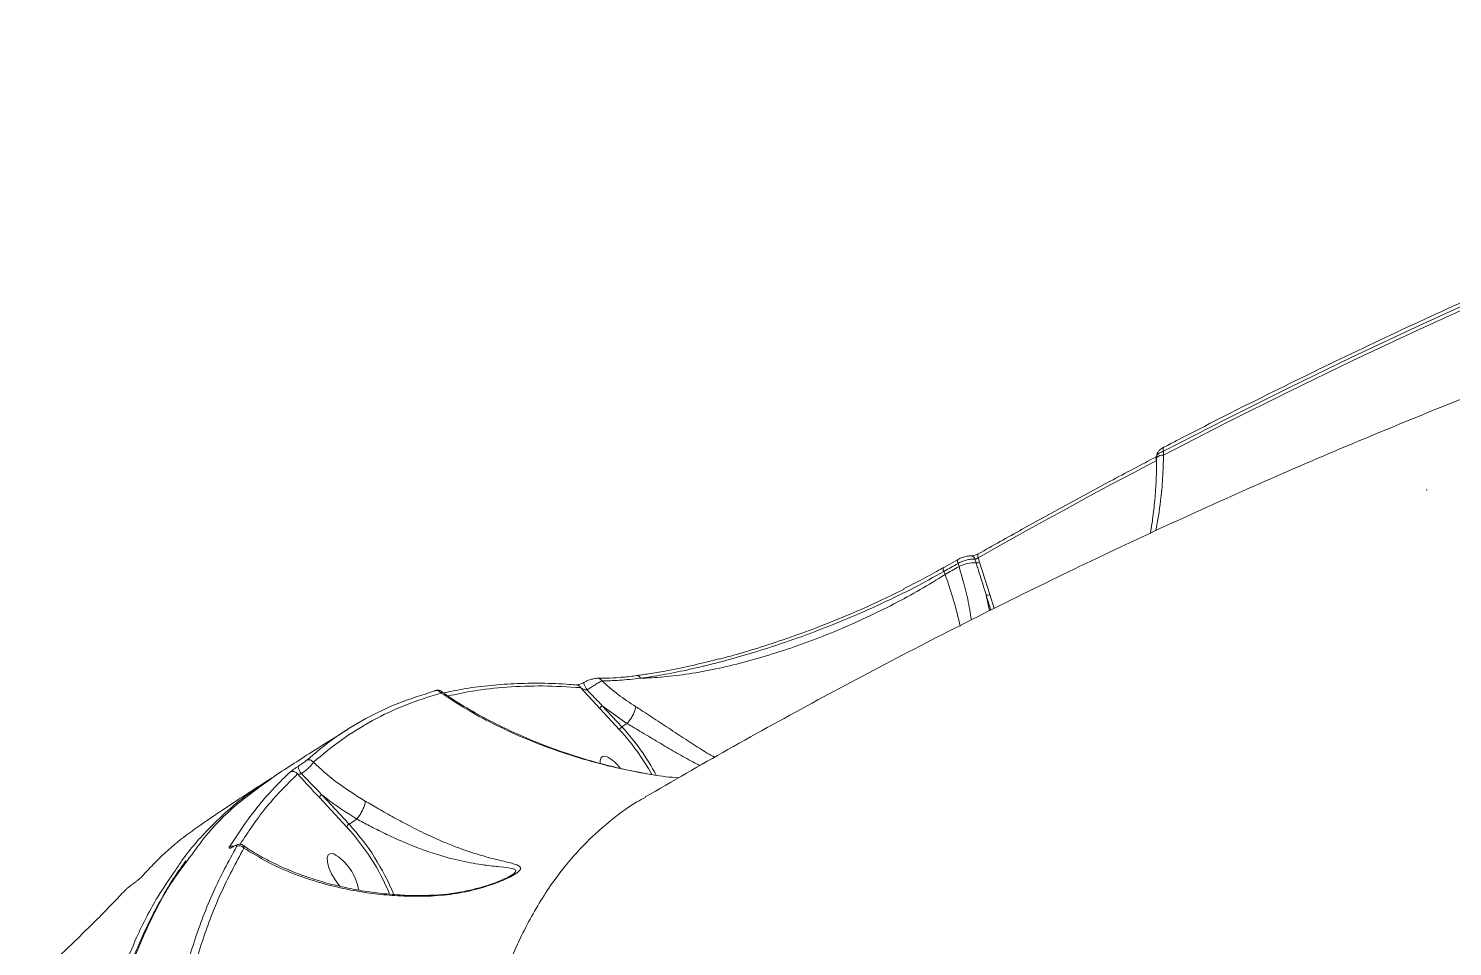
# Model space of a CAD drawing. Header units: millimetres. Extents: x -5550 to 7488, y -4093 to 4627.
# Drawn here: x -2675.4 to -2420.2, y 2203.9 to 2368.4 of the extents above; entities that cross this region are included whole.
import ezdxf

# ---------------------------------------------------------------- set-up
doc = ezdxf.new("R2010")
doc.units = ezdxf.units.MM
doc.layers.add('DIKOM_ОБЪЕКТ', color=7, linetype='Continuous')

msp = doc.modelspace()

# ---------------------------------------------------------------- linework, layer by layer
at = {"layer": 'DIKOM_ОБЪЕКТ', "color": 7, "linetype": 'Continuous', "lineweight": 15}
for p, q in [((-2473.237, 2291.825), (-2473.236, 2291.554)), ((-2473.236, 2291.554), (-2473.236, 2291.565)), ((-2472.004, 2291.993), (-2472.006, 2292.678)), ((-2508.823, 2273.286), (-2511.386, 2271.82)), ((-2505.802, 2273.357), (-2505.584, 2272.662)), ((-2504.971, 2272.794), (-2505.22, 2273.589)), ((-2511.154, 2270.568), (-2511.395, 2271.126)), ((-2508.835, 2272.591), (-2508.65, 2272.001)), ((-2503.114, 2267), (-2504.971, 2272.794)), ((-2503.198, 2264.091), (-2503.775, 2266.879)), ((-2503.775, 2266.879), (-2502.942, 2264.221)), ((-2502.339, 2264.528), (-2503.114, 2267)), ((-2576.458, 2250.32), (-2572.977, 2246.558)), ((-2572.977, 2246.558), (-2569.458, 2242.775)), ((-2572.567, 2247.082), (-2568.136, 2243.892)), ((-2569.048, 2243.3), (-2572.567, 2247.082)), ((-2568.136, 2243.892), (-2569.048, 2243.3)), ((-2568.136, 2243.892), (-2568.134, 2243.894)), ((-2623.239, 2230.605), (-2618.337, 2225.336)), ((-2617.927, 2225.86), (-2622.829, 2231.13)), ((-2616.535, 2226.764), (-2617.927, 2225.86)), ((-2616.535, 2226.764), (-2616.532, 2226.767)), ((-2588.757, 2216.766), (-2588.878, 2216.688))]:
    msp.add_line(p, q, dxfattribs=at)
at = {"layer": 'DIKOM_ОБЪЕКТ', "color": 7, "linetype": 'Continuous', "lineweight": 15, "flags": 128}
for points in [[(-2472.006, 2292.678), (-2460.808, 2298.432), (-2449.567, 2304.046), (-2438.283, 2309.519), (-2426.959, 2314.851), (-2415.596, 2320.041), (-2404.195, 2325.088), (-2392.757, 2329.991), (-2381.285, 2334.751)], [(-2381.1, 2334.159), (-2392.596, 2329.391), (-2404.057, 2324.477), (-2415.481, 2319.419), (-2426.867, 2314.218), (-2438.214, 2308.874), (-2449.521, 2303.388), (-2460.784, 2297.761), (-2472.004, 2291.993)], [(-2505.22, 2273.589), (-2501.25, 2275.829), (-2497.274, 2278.052), (-2493.291, 2280.256), (-2489.302, 2282.443), (-2485.307, 2284.611), (-2481.306, 2286.762), (-2477.298, 2288.895), (-2473.285, 2291.01)], [(-2473.285, 2291.01), (-2473.331, 2291.176), (-2473.357, 2291.33), (-2473.361, 2291.466), (-2473.344, 2291.578), (-2473.306, 2291.664), (-2473.249, 2291.718), (-2473.242, 2291.722)], [(-2472.006, 2292.678), (-2472.051, 2292.844), (-2472.076, 2292.998), (-2472.081, 2293.133), (-2472.064, 2293.246), (-2472.026, 2293.331), (-2471.969, 2293.387), (-2471.96, 2293.391)], [(-2508.835, 2272.591), (-2508.886, 2272.753), (-2508.917, 2272.904), (-2508.926, 2273.036), (-2508.914, 2273.147), (-2508.88, 2273.23), (-2508.826, 2273.284), (-2508.822, 2273.286)], [(-2505.22, 2273.589), (-2505.271, 2273.753), (-2505.302, 2273.904), (-2505.311, 2274.037), (-2505.297, 2274.148), (-2505.263, 2274.231), (-2505.208, 2274.285), (-2505.206, 2274.286)], [(-2511.408, 2271.804), (-2511.388, 2271.818), (-2511.386, 2271.82)], [(-2511.395, 2271.126), (-2511.075, 2271.31), (-2510.755, 2271.493), (-2510.436, 2271.676), (-2510.115, 2271.859), (-2509.795, 2272.042), (-2509.475, 2272.225), (-2509.155, 2272.408), (-2508.835, 2272.591)], [(-2508.65, 2272.001), (-2508.963, 2271.822), (-2509.276, 2271.643), (-2509.589, 2271.464), (-2509.902, 2271.285), (-2510.215, 2271.106), (-2510.528, 2270.927), (-2510.841, 2270.748), (-2511.154, 2270.568)], [(-2575.28, 2249.92), (-2575.426, 2250.148), (-2575.566, 2250.395), (-2575.687, 2250.641), (-2575.781, 2250.867), (-2575.84, 2251.053), (-2575.858, 2251.185), (-2575.835, 2251.253), (-2575.772, 2251.25)], [(-2573.314, 2251.986), (-2573.343, 2251.988), (-2573.375, 2251.989)], [(-2602.482, 2249.773), (-2602.55, 2249.75), (-2602.707, 2249.673)], [(-2571.806, 2237.971), (-2572.382, 2238.037), (-2572.779, 2237.79), (-2572.964, 2237.25), (-2572.966, 2236.795)], [(-2638.636, 2221.859), (-2638.667, 2221.838), (-2638.711, 2221.794)], [(-2620.684, 2220.531), (-2621.261, 2220.597), (-2621.658, 2220.351), (-2621.843, 2219.811), (-2621.801, 2219.021), (-2621.536, 2218.047), (-2621.068, 2216.965), (-2620.437, 2215.865), (-2619.693, 2214.835), (-2619.568, 2214.685)]]:
    msp.add_lwpolyline(points, dxfattribs=at)
at = {"layer": 'DIKOM_ОБЪЕКТ', "color": 7, "linetype": 'Continuous', "lineweight": 15}
for centre, radius, start, end in [((-2472.137, 2290.388), 1.611, 85.29094, 133.03696), ((-2506.537, 2273.162), 0.761, 14.8463, 81.32541), ((-2510.818, 2271.476), 0.675, 150.91504, 211.21983), ((-2575.614, 2246.542), 68.792, 12.39515, 20.44258), ((-2505.959, 2266.961), 5.713, 86.2387, 118.10094), ((-2505.509, 2273.802), 1.143, 266.23934, 298.09846), ((-2503.619, 2267.897), 1.03, 261.30332, 299.38775), ((-2577.246, 2249.94), 0.874, 25.76952, 83.30892), ((-2573.413, 2251.144), 0.847, 27.37951, 83.25249), ((-2566.42, 2251.708), 0.761, 23.17415, 86.34436), ((-2602.248, 2248.875), 0.928, 31.07381, 104.6304), ((-2572.127, 2246.315), 0.885, 119.84754, 164.0661), ((-2568.607, 2242.531), 0.886, 119.87145, 164.02603), ((-2600.509, 2214.441), 42.035, 28.86021, 42.38126), ((-2600.934, 2214.169), 43.19, 28.26897, 42.41435), ((-2625.114, 2236.384), 0.988, 34.92981, 120.1145), ((-2574.773, 2232.037), 6.634, 35.49464, 63.43196), ((-2627.998, 2234.308), 0.994, 32.72312, 120.12326), ((-2624.734, 2236.556), 2.362, 188.74947, 223.9995), ((-2622.388, 2230.361), 0.886, 119.86621, 164.03128), ((-2617.485, 2225.092), 0.886, 119.86768, 164.02981), ((-2648.722, 2197.465), 41.231, 22.5811, 42.52836), ((-2649.258, 2197.125), 42.513, 22.25249, 42.52543), ((-2638.848, 2220.94), 0.969, 77.47386, 121.64196), ((-2637.561, 2220.92), 1.036, 38.36873, 120.1966), ((-2625.138, 2212.715), 8.996, 8.16287, 60.32354)]:
    msp.add_arc(centre, radius, start, end, dxfattribs=at)
for points, knots in [([(-2155.926, 2368.448), (-2157.069, 2368.325), (-2164.053, 2367.574), (-2176.86, 2365.89), (-2194.344, 2363.38), (-2211.809, 2360.529), (-2229.251, 2357.373), (-2246.666, 2353.903), (-2264.049, 2350.122), (-2281.395, 2346.031), (-2298.699, 2341.629), (-2315.957, 2336.919), (-2333.165, 2331.901), (-2350.316, 2326.576), (-2367.407, 2320.945), (-2384.433, 2315.01), (-2401.39, 2308.772), (-2418.271, 2302.232), (-2435.073, 2295.392), (-2451.791, 2288.254), (-2468.42, 2280.819), (-2484.956, 2273.089), (-2501.394, 2265.066), (-2517.729, 2256.754), (-2533.954, 2248.148), (-2549.686, 2239.49), (-2559.944, 2233.57), (-2564.882, 2230.719)], [0, 0, 0, 0, 0.008022, 0.0490036, 0.0900236, 0.131083, 0.1721823, 0.2133228, 0.2545046, 0.2957283, 0.3369944, 0.3783032, 0.4196553, 0.4610503, 0.5024886, 0.5439704, 0.5854952, 0.6270632, 0.6686738, 0.7103268, 0.7520221, 0.7937587, 0.8355366, 0.8773547, 0.9192127, 0.9611097, 1, 1, 1, 1]), ([(-2381.156, 2335.503), (-2384.02, 2334.326), (-2392.322, 2330.913), (-2406.011, 2325.041), (-2422.195, 2317.795), (-2438.301, 2310.257), (-2454.043, 2302.572), (-2465.243, 2296.885), (-2471.11, 2293.834), (-2471.961, 2293.391)], [0, 0, 0, 0, 0.093443, 0.2709212, 0.4484005, 0.6258812, 0.8033615, 0.9715034, 1, 1, 1, 1]), ([(-2473.242, 2291.722), (-2476.025, 2290.254), (-2484.091, 2285.996), (-2494.746, 2280.181), (-2502.591, 2275.76), (-2505.206, 2274.286)], [0, 0, 0, 0, 0.2597938, 0.7532377, 1, 1, 1, 1]), ([(-2473.264, 2291.564), (-2473.264, 2290.693), (-2473.265, 2288.583), (-2473.442, 2285.311), (-2473.786, 2281.793), (-2474.105, 2279.343), (-2474.347, 2278.122), (-2474.376, 2277.978)], [0, 0, 0, 0, 0.1835756, 0.4444989, 0.7053921, 0.9653671, 1, 1, 1, 1]), ([(-2473.399, 2278.435), (-2473.081, 2280.21), (-2472.538, 2283.245), (-2472.13, 2287.836), (-2472.046, 2290.604), (-2472.004, 2291.993)], [0, 0, 0, 0, 0.4124774, 0.7049559, 1, 1, 1, 1]), ([(-2473.285, 2291.01), (-2473.285, 2290.799), (-2473.285, 2290.063), (-2473.289, 2289.326), (-2473.292, 2288.801)], [0, 0, 0, 0, 0.2872699, 1, 1, 1, 1]), ([(-2473.229, 2291.825), (-2473.205, 2291.909), (-2473.155, 2292.083), (-2472.714, 2292.392), (-2472.241, 2292.583), (-2472.006, 2292.678)], [0, 0, 0, 0, 0.3158663, 0.6598292, 1, 1, 1, 1]), ([(-2471.956, 2293.389), (-2471.995, 2293.37), (-2472.302, 2293.219), (-2472.692, 2292.94), (-2473.056, 2292.508), (-2473.235, 2292.132), (-2473.22, 2291.896), (-2473.215, 2291.829)], [0, 0, 0, 0, 0.0558737, 0.4419061, 0.688357, 0.9112621, 1, 1, 1, 1]), ([(-2508.835, 2272.591), (-2508.799, 2272.61), (-2508.535, 2272.751), (-2507.979, 2272.996), (-2507.17, 2273.244), (-2506.392, 2273.385), (-2505.998, 2273.366), (-2505.802, 2273.357)], [0, 0, 0, 0, 0.0372253, 0.2781058, 0.5188504, 0.7593842, 1, 1, 1, 1]), ([(-2506.423, 2273.905), (-2506.459, 2273.911), (-2506.71, 2273.955), (-2507.239, 2273.884), (-2508.028, 2273.669), (-2508.595, 2273.437), (-2508.814, 2273.289), (-2508.821, 2273.284)], [0, 0, 0, 0, 0.0492503, 0.3433501, 0.6728144, 0.9893638, 1, 1, 1, 1]), ([(-2505.211, 2274.286), (-2505.244, 2274.267), (-2505.353, 2274.203), (-2505.6, 2274.095), (-2505.902, 2273.992), (-2506.167, 2273.933), (-2506.332, 2273.912), (-2506.415, 2273.913), (-2506.415, 2273.913), (-2506.414, 2273.913)], [0, 0, 0, 0, 0.0843715, 0.2776941, 0.4896688, 0.6758683, 0.829769, 0.9481562, 1, 1, 1, 1]), ([(-2505.802, 2273.357), (-2505.764, 2273.361), (-2505.689, 2273.369), (-2505.54, 2273.418), (-2505.385, 2273.488), (-2505.278, 2273.55), (-2505.227, 2273.585), (-2505.22, 2273.589)], [0, 0, 0, 0, 0.2401756, 0.4811721, 0.7223097, 0.9629141, 1, 1, 1, 1]), ([(-2565.72, 2252.008), (-2564.426, 2252.196), (-2561.835, 2252.572), (-2557.485, 2253.439), (-2552.865, 2254.521), (-2547.988, 2255.842), (-2542.94, 2257.379), (-2537.786, 2259.121), (-2532.596, 2261.06), (-2527.436, 2263.167), (-2522.105, 2265.548), (-2516.674, 2268.198), (-2513.155, 2270.15), (-2511.395, 2271.126)], [0, 0, 0, 0, 0.0883712, 0.1770239, 0.2653925, 0.3537672, 0.4424253, 0.5307997, 0.6189463, 0.7073705, 0.795518, 0.8977588, 1, 1, 1, 1]), ([(-2511.154, 2270.568), (-2512.624, 2269.664), (-2515.564, 2267.854), (-2520.318, 2265.276), (-2525.269, 2262.838), (-2530.375, 2260.579), (-2535.566, 2258.527), (-2540.78, 2256.717), (-2545.949, 2255.167), (-2551.004, 2253.899), (-2555.875, 2252.94), (-2560.499, 2252.299), (-2563.725, 2252.055), (-2565.399, 2252.015), (-2565.72, 2252.008)], [0, 0, 0, 0, 0.0874429, 0.1748859, 0.2633135, 0.3520179, 0.4404463, 0.5297499, 0.6193394, 0.7086425, 0.7985519, 0.888751, 0.9786598, 1, 1, 1, 1]), ([(-2511.437, 2271.847), (-2511.595, 2271.755), (-2512.803, 2271.049), (-2515.178, 2269.764), (-2517.455, 2268.6), (-2518.582, 2268.024)], [0, 0, 0, 0, 0.0702987, 0.539709, 1, 1, 1, 1]), ([(-2508.65, 2272.001), (-2508.068, 2270.019), (-2507.092, 2266.691), (-2506.63, 2263.664), (-2506.443, 2262.439)], [0, 0, 0, 0, 0.5953238, 1, 1, 1, 1]), ([(-2505.584, 2272.662), (-2505.491, 2272.364), (-2505.024, 2270.877), (-2504.408, 2268.955), (-2503.911, 2267.325), (-2503.775, 2266.879)], [0, 0, 0, 0, 0.1536563, 0.7683025, 1, 1, 1, 1]), ([(-2518.48, 2267.979), (-2519.796, 2267.32), (-2522.758, 2265.838), (-2527.608, 2263.696), (-2532.868, 2261.54), (-2538.173, 2259.561), (-2543.43, 2257.792), (-2547.993, 2256.389), (-2550.694, 2255.677), (-2551.746, 2255.4)], [0, 0, 0, 0, 0.1238056, 0.2787642, 0.4342135, 0.5891727, 0.7446038, 0.9005315, 1, 1, 1, 1]), ([(-2551.616, 2255.488), (-2552.575, 2255.239), (-2554.676, 2254.692), (-2557.778, 2253.984), (-2560.923, 2253.345), (-2563.815, 2252.835), (-2565.553, 2252.598), (-2566.373, 2252.487)], [0, 0, 0, 0, 0.1764536, 0.3866836, 0.5982349, 0.8105911, 1, 1, 1, 1]), ([(-2577.145, 2250.779), (-2577.57, 2250.82), (-2579.724, 2251.027), (-2583.467, 2251.127), (-2588.36, 2251.07), (-2593.074, 2250.706), (-2597.287, 2250.155), (-2599.857, 2249.598), (-2600.969, 2249.358)], [0, 0, 0, 0, 0.049275, 0.2501143, 0.4503799, 0.6498088, 0.8485468, 1, 1, 1, 1]), ([(-2600.198, 2248.818), (-2598.755, 2249.135), (-2595.366, 2249.879), (-2589.689, 2250.469), (-2583.25, 2250.717), (-2578.722, 2250.452), (-2576.458, 2250.32)], [0, 0, 0, 0, 0.1978217, 0.4642371, 0.7321194, 1, 1, 1, 1]), ([(-2575.869, 2251.237), (-2575.903, 2251.218), (-2576.015, 2251.156), (-2576.243, 2251.053), (-2576.546, 2250.937), (-2576.872, 2250.845), (-2577.084, 2250.806), (-2577.181, 2250.813), (-2577.16, 2250.81), (-2577.159, 2250.81)], [0, 0, 0, 0, 0.0559446, 0.1887897, 0.354238, 0.5657725, 0.8219875, 0.9938512, 1, 1, 1, 1]), ([(-2576.458, 2250.32), (-2576.348, 2250.247), (-2576.141, 2250.109), (-2575.817, 2249.972), (-2575.562, 2249.908), (-2575.405, 2249.901), (-2575.327, 2249.909), (-2575.295, 2249.917), (-2575.28, 2249.92)], [0, 0, 0, 0, 0.3482447, 0.6492008, 0.8445308, 0.9342133, 0.9696079, 1, 1, 1, 1]), ([(-2573.375, 2251.98), (-2573.428, 2251.983), (-2573.726, 2251.999), (-2574.244, 2251.893), (-2574.973, 2251.663), (-2575.524, 2251.433), (-2575.78, 2251.276), (-2575.845, 2251.236)], [0, 0, 0, 0, 0.0739239, 0.4200097, 0.6906994, 0.9216983, 1, 1, 1, 1]), ([(-2575.28, 2249.92), (-2575.052, 2250.068), (-2574.591, 2250.366), (-2573.844, 2250.835), (-2573.136, 2251.268), (-2572.819, 2251.446), (-2572.661, 2251.534)], [0, 0, 0, 0, 0.2146996, 0.4347967, 0.7188361, 1, 1, 1, 1]), ([(-2566.385, 2252.476), (-2566.575, 2252.449), (-2567.676, 2252.293), (-2569.479, 2252.131), (-2571.626, 2251.991), (-2572.8, 2251.998), (-2573.314, 2252.001)], [0, 0, 0, 0, 0.0698957, 0.4045944, 0.7393944, 1, 1, 1, 1]), ([(-2572.661, 2251.534), (-2571.638, 2251.545), (-2569.579, 2251.567), (-2567.012, 2251.86), (-2565.72, 2252.008)], [0, 0, 0, 0, 0.4964805, 1, 1, 1, 1]), ([(-2566.556, 2246.896), (-2567.632, 2247.608), (-2569.791, 2249.038), (-2571.702, 2250.7), (-2572.661, 2251.534)], [0, 0, 0, 0, 0.4978729, 1, 1, 1, 1]), ([(-2602.707, 2249.673), (-2604.837, 2249.005), (-2609.097, 2247.671), (-2615, 2244.84), (-2620.568, 2241.452), (-2623.929, 2238.643), (-2625.61, 2237.239)], [0, 0, 0, 0, 0.2490971, 0.4981928, 0.7490961, 1, 1, 1, 1]), ([(-2624.304, 2236.95), (-2622.64, 2238.341), (-2619.311, 2241.124), (-2613.773, 2244.503), (-2607.874, 2247.341), (-2603.593, 2248.683), (-2601.453, 2249.354)], [0, 0, 0, 0, 0.2490973, 0.498195, 0.7490982, 1, 1, 1, 1]), ([(-2601.381, 2249.657), (-2601.453, 2249.702), (-2601.604, 2249.796), (-2601.853, 2249.847), (-2602.087, 2249.852), (-2602.287, 2249.825), (-2602.414, 2249.787), (-2602.48, 2249.767)], [0, 0, 0, 0, 0.1651915, 0.3471925, 0.5290308, 0.7570605, 1, 1, 1, 1]), ([(-2601.453, 2249.354), (-2601.431, 2249.387), (-2601.329, 2249.538), (-2601.367, 2249.592), (-2601.396, 2249.634)], [0, 0, 0, 0, 0.2166133, 1, 1, 1, 1]), ([(-2601.453, 2249.354), (-2600.003, 2248.403), (-2597.031, 2246.454), (-2592.127, 2243.809), (-2586.831, 2241.349), (-2581.205, 2239.15), (-2575.394, 2237.292), (-2569.818, 2235.827), (-2566.118, 2235.167), (-2564.44, 2234.868)], [0, 0, 0, 0, 0.1418628, 0.290758, 0.4396513, 0.5910499, 0.7424359, 0.883151, 1, 1, 1, 1]), ([(-2564.592, 2234.898), (-2564.762, 2234.925), (-2566.457, 2235.189), (-2569.607, 2235.877), (-2574.066, 2236.997), (-2578.511, 2238.362), (-2582.948, 2239.951), (-2587.361, 2241.779), (-2591.696, 2243.817), (-2595.835, 2246.055), (-2599.075, 2248), (-2600.828, 2249.252), (-2601.383, 2249.649)], [0, 0, 0, 0, 0.0117697, 0.1168497, 0.2248283, 0.336888, 0.4528104, 0.5723314, 0.6964601, 0.8209457, 0.9432108, 1, 1, 1, 1]), ([(-2572.567, 2247.082), (-2572.781, 2247.302), (-2573.692, 2248.241), (-2574.591, 2249.192), (-2575.28, 2249.92)], [0, 0, 0, 0, 0.2343048, 1, 1, 1, 1]), ([(-2566.556, 2246.896), (-2566.559, 2246.872), (-2566.569, 2246.773), (-2566.627, 2246.484), (-2566.812, 2245.953), (-2567.174, 2245.232), (-2567.633, 2244.501), (-2567.967, 2244.096), (-2568.134, 2243.894)], [0, 0, 0, 0, 0.0343219, 0.1365036, 0.3523913, 0.5682475, 0.784118, 1, 1, 1, 1]), ([(-2552.462, 2237.834), (-2552.892, 2238.082), (-2554.179, 2238.823), (-2556.568, 2240.359), (-2559.517, 2242.284), (-2562.562, 2244.304), (-2564.928, 2245.856), (-2566.235, 2246.691), (-2566.556, 2246.896)], [0, 0, 0, 0, 0.1037501, 0.3100977, 0.5163129, 0.7243247, 0.9321847, 1, 1, 1, 1]), ([(-2618.074, 2242.874), (-2620.115, 2241.603), (-2624.549, 2238.842), (-2628.933, 2235.99), (-2631.299, 2234.451)], [0, 0, 0, 0, 0.4604123, 1, 1, 1, 1]), ([(-2568.134, 2243.894), (-2568.133, 2243.894), (-2567.822, 2243.719), (-2566.584, 2242.959), (-2564.292, 2241.6), (-2561.339, 2239.828), (-2558.456, 2238.18), (-2556.32, 2236.983), (-2555.244, 2236.471), (-2555.024, 2236.366)], [0, 0, 0, 0, 0.0000355, 0.0697301, 0.2870013, 0.5044862, 0.7238636, 0.9434139, 1, 1, 1, 1]), ([(-2628.497, 2235.168), (-2628.677, 2234.999), (-2629.576, 2234.155), (-2631.989, 2231.72), (-2635.551, 2227.585), (-2638.087, 2223.706), (-2639.356, 2221.764)], [0, 0, 0, 0, 0.0441434, 0.2207206, 0.6100157, 1, 1, 1, 1]), ([(-2637.453, 2222.241), (-2635.997, 2224.444), (-2632.906, 2229.122), (-2629.149, 2232.865), (-2627.162, 2234.845)], [0, 0, 0, 0, 0.4710089, 1, 1, 1, 1]), ([(-2627.069, 2236.197), (-2627.205, 2236.107), (-2627.498, 2235.915), (-2627.927, 2235.615), (-2628.295, 2235.342), (-2628.43, 2235.226), (-2628.497, 2235.168)], [0, 0, 0, 0, 0.2213916, 0.4744073, 0.7373138, 1, 1, 1, 1]), ([(-2627.162, 2234.845), (-2627.11, 2234.832), (-2627.009, 2234.807), (-2626.813, 2234.81), (-2626.626, 2234.843), (-2626.498, 2234.886), (-2626.445, 2234.91), (-2626.433, 2234.915)], [0, 0, 0, 0, 0.2945642, 0.5738452, 0.8143917, 0.9603236, 1, 1, 1, 1]), ([(-2627.162, 2234.845), (-2626.084, 2233.678), (-2624.777, 2232.262), (-2623.469, 2230.853), (-2623.239, 2230.605)], [0, 0, 0, 0, 0.8242755, 1, 1, 1, 1]), ([(-2625.61, 2237.239), (-2625.679, 2237.181), (-2625.818, 2237.064), (-2626.197, 2236.787), (-2626.633, 2236.483), (-2626.931, 2236.287), (-2627.069, 2236.197)], [0, 0, 0, 0, 0.2632649, 0.5266685, 0.7813518, 1, 1, 1, 1]), ([(-2626.433, 2234.915), (-2626.215, 2235.075), (-2625.747, 2235.419), (-2625.09, 2235.997), (-2624.55, 2236.556), (-2624.386, 2236.819), (-2624.304, 2236.95)], [0, 0, 0, 0, 0.2241086, 0.4807291, 0.7415039, 1, 1, 1, 1]), ([(-2622.829, 2231.13), (-2623.064, 2231.372), (-2624.279, 2232.622), (-2625.472, 2233.892), (-2626.433, 2234.915)], [0, 0, 0, 0, 0.19413, 1, 1, 1, 1]), ([(-2615.032, 2229.986), (-2616.851, 2231.115), (-2620.203, 2233.197), (-2623.017, 2235.772), (-2624.304, 2236.95)], [0, 0, 0, 0, 0.5425501, 1, 1, 1, 1]), ([(-2564.44, 2234.868), (-2564.102, 2234.801), (-2562.327, 2234.45), (-2560.446, 2234.275), (-2558.923, 2234.133)], [0, 0, 0, 0, 0.1906659, 1, 1, 1, 1]), ([(-2631.224, 2234.467), (-2633.272, 2233.137), (-2637.408, 2230.45), (-2642.9, 2225.309), (-2646.834, 2220.958), (-2648.718, 2218.057), (-2649.138, 2217.411)], [0, 0, 0, 0, 0.3002559, 0.6063175, 0.912378, 1, 1, 1, 1]), ([(-2646.852, 2219.341), (-2645.875, 2220.718), (-2643.104, 2224.625), (-2637.952, 2229.737), (-2633.418, 2232.907), (-2631.271, 2234.408)], [0, 0, 0, 0, 0.2228942, 0.6320884, 1, 1, 1, 1]), ([(-2632.939, 2233.384), (-2635.325, 2231.839), (-2639.028, 2229.441), (-2642.678, 2226.969), (-2643.977, 2226.09)], [0, 0, 0, 0, 0.6441996, 1, 1, 1, 1]), ([(-2622.829, 2231.13), (-2622.59, 2230.937), (-2620.625, 2229.354), (-2618.447, 2227.976), (-2616.535, 2226.764)], [0, 0, 0, 0, 0.1214229, 1, 1, 1, 1]), ([(-2615.032, 2229.986), (-2615.031, 2229.965), (-2615.025, 2229.832), (-2615.075, 2229.49), (-2615.279, 2228.869), (-2615.623, 2228.136), (-2616.058, 2227.39), (-2616.374, 2226.975), (-2616.532, 2226.767)], [0, 0, 0, 0, 0.0319378, 0.2048574, 0.4036421, 0.602422, 0.8012076, 1, 1, 1, 1]), ([(-2603.816, 2212.935), (-2602.28, 2213.036), (-2599.178, 2213.239), (-2595.047, 2214.148), (-2592.001, 2215.117), (-2590.002, 2215.93), (-2588.59, 2216.616), (-2587.483, 2217.334), (-2587.033, 2218.01), (-2587.523, 2218.437), (-2588.476, 2218.768), (-2589.955, 2219.142), (-2592.409, 2219.715), (-2596.085, 2220.761), (-2599.984, 2222.191), (-2603.706, 2223.831), (-2606.836, 2225.383), (-2609.859, 2227.013), (-2612.553, 2228.546), (-2614.249, 2229.532), (-2615.032, 2229.986)], [0, 0, 0, 0, 0.0753133, 0.1521179, 0.2131837, 0.2441307, 0.2756842, 0.3129809, 0.3505995, 0.4012224, 0.4378747, 0.4745858, 0.5507899, 0.6403378, 0.7326447, 0.7930004, 0.8549402, 0.904775, 0.9561049, 1, 1, 1, 1]), ([(-2487.538, 1856.77), (-2490.83, 1862.091), (-2497.418, 1872.737), (-2506.867, 1888.837), (-2515.971, 1904.981), (-2524.794, 1921.356), (-2533.303, 1937.926), (-2541.46, 1954.653), (-2549.131, 1971.266), (-2556.497, 1988.193), (-2563.485, 2005.372), (-2570.021, 2022.732), (-2575.952, 2039.911), (-2581.229, 2056.841), (-2585.818, 2073.453), (-2589.613, 2089.362), (-2592.624, 2104.53), (-2594.875, 2118.938), (-2596.408, 2132.838), (-2597.184, 2146.157), (-2597.184, 2158.833), (-2596.408, 2170.577), (-2594.88, 2181.37), (-2592.638, 2191.219), (-2589.644, 2200.291), (-2585.878, 2208.521), (-2581.331, 2215.854), (-2576.46, 2221.735), (-2571.407, 2226.313), (-2567.677, 2229.152), (-2565.352, 2230.387), (-2564.846, 2230.656)], [0, 0, 0, 0, 0.0324339, 0.0649065, 0.0973793, 0.129813, 0.1635769, 0.1973846, 0.2311923, 0.264956, 0.301667, 0.3384063, 0.3751172, 0.4129006, 0.4507147, 0.488498, 0.5250875, 0.5617053, 0.5982949, 0.635952, 0.67364, 0.711297, 0.7477997, 0.7843307, 0.8208335, 0.8583999, 0.8959971, 0.9335635, 0.9627211, 0.9918788, 1, 1, 1, 1]), ([(-2655.073, 2216.428), (-2654.905, 2216.615), (-2654.069, 2217.549), (-2651.824, 2219.88), (-2648.37, 2223.034), (-2645.372, 2225.116), (-2643.974, 2226.086)], [0, 0, 0, 0, 0.0499998, 0.2500055, 0.6503613, 1, 1, 1, 1]), ([(-2616.532, 2226.767), (-2616.531, 2226.767), (-2615.815, 2226.373), (-2614.132, 2225.484), (-2611.54, 2224.166), (-2608.571, 2222.783), (-2605.447, 2221.507), (-2601.715, 2220.216), (-2597.697, 2219.176), (-2593.905, 2218.508), (-2590.758, 2218.199), (-2588.983, 2217.997), (-2588.215, 2217.749), (-2587.981, 2217.517), (-2588.131, 2217.238), (-2588.409, 2216.973), (-2588.615, 2216.85), (-2588.757, 2216.766)], [0, 0, 0, 0, 0.000017, 0.0613879, 0.1336768, 0.2060365, 0.2951329, 0.3843454, 0.5176051, 0.6510232, 0.7583211, 0.864921, 0.8992013, 0.9333533, 0.9743377, 0.9823271, 1, 1, 1, 1]), ([(-2636.917, 2222.047), (-2636.995, 2222.097), (-2637.164, 2222.206), (-2637.462, 2222.253), (-2637.769, 2222.234), (-2638.127, 2222.129), (-2638.431, 2221.986), (-2638.669, 2221.838), (-2638.708, 2221.813)], [0, 0, 0, 0, 0.1271309, 0.2749094, 0.4234932, 0.6110011, 0.9348106, 1, 1, 1, 1]), ([(-2604, 2213.084), (-2604.433, 2213.07), (-2606.077, 2213.018), (-2608.915, 2213.138), (-2612.522, 2213.443), (-2616.134, 2213.97), (-2619.727, 2214.705), (-2623.265, 2215.649), (-2626.695, 2216.798), (-2629.978, 2218.14), (-2633.062, 2219.676), (-2635.373, 2220.992), (-2636.568, 2221.845), (-2636.887, 2222.073)], [0, 0, 0, 0, 0.0334723, 0.1269591, 0.2233023, 0.3226258, 0.4248618, 0.5297218, 0.6364042, 0.7437707, 0.8518028, 0.960411, 1, 1, 1, 1]), ([(-2638.082, 2221.816), (-2639.515, 2219.18), (-2642.38, 2213.907), (-2645.796, 2204.807), (-2648.607, 2194.914), (-2649.859, 2187.559), (-2650.486, 2183.882)], [0, 0, 0, 0, 0.2485955, 0.4971904, 0.748595, 1, 1, 1, 1]), ([(-2649.125, 2183.719), (-2648.507, 2187.347), (-2647.273, 2194.604), (-2644.492, 2204.453), (-2641.083, 2213.581), (-2638.193, 2218.903), (-2636.748, 2221.564)], [0, 0, 0, 0, 0.2485944, 0.4971895, 0.748595, 1, 1, 1, 1]), ([(-2639.356, 2221.764), (-2639.378, 2221.723), (-2639.433, 2221.619), (-2639.405, 2221.536), (-2639.264, 2221.536), (-2639.036, 2221.614), (-2638.819, 2221.734), (-2638.711, 2221.794)], [0, 0, 0, 0, 0.16551, 0.4120405, 0.6200523, 0.8097012, 1, 1, 1, 1]), ([(-2638.636, 2221.86), (-2638.636, 2221.859), (-2638.691, 2221.805), (-2638.812, 2221.77), (-2638.897, 2221.725), (-2638.898, 2221.725), (-2638.899, 2221.725)], [0, 0, 0, 0, 0.0003169, 0.433191, 0.7970662, 1, 1, 1, 1]), ([(-2638.711, 2221.794), (-2638.605, 2221.852), (-2638.393, 2221.97), (-2638.171, 2222.045), (-2638.036, 2222.042), (-2638.009, 2221.959), (-2638.061, 2221.857), (-2638.082, 2221.816)], [0, 0, 0, 0, 0.1920693, 0.3835748, 0.5902145, 0.834085, 1, 1, 1, 1]), ([(-2636.748, 2221.564), (-2636.743, 2221.656), (-2636.729, 2221.87), (-2636.845, 2221.98), (-2636.912, 2222.043)], [0, 0, 0, 0, 0.4280931, 1, 1, 1, 1]), ([(-2636.748, 2221.564), (-2635.356, 2220.701), (-2632.556, 2218.966), (-2627.673, 2216.811), (-2621.816, 2214.874), (-2616.058, 2213.672), (-2610.733, 2213.079), (-2607.062, 2212.89), (-2604.731, 2212.922), (-2603.816, 2212.935)], [0, 0, 0, 0, 0.1610259, 0.3238584, 0.493661, 0.7083235, 0.8185375, 0.9287359, 1, 1, 1, 1]), ([(-2647.173, 2219.253), (-2647.611, 2218.661), (-2648.933, 2216.874), (-2650.94, 2213.618), (-2653.206, 2209.496), (-2655.281, 2205.098), (-2657.177, 2200.441), (-2658.886, 2195.533), (-2660.4, 2190.395), (-2661.713, 2185.044), (-2662.824, 2179.488), (-2663.734, 2173.726), (-2664.444, 2167.756), (-2664.955, 2161.576), (-2665.268, 2155.185), (-2665.382, 2148.581), (-2665.298, 2141.764), (-2665.015, 2134.73), (-2664.533, 2127.476), (-2663.852, 2120.016), (-2662.977, 2112.379), (-2661.909, 2104.596), (-2660.649, 2096.68), (-2659.2, 2088.63), (-2657.561, 2080.444), (-2655.732, 2072.119), (-2653.713, 2063.652), (-2651.503, 2055.041), (-2649.102, 2046.285), (-2646.508, 2037.379), (-2643.72, 2028.32), (-2640.741, 2019.118), (-2637.583, 2009.805), (-2634.255, 2000.418), (-2630.767, 1990.981), (-2627.121, 1981.499), (-2623.317, 1971.966), (-2619.351, 1962.38), (-2615.225, 1952.738), (-2610.936, 1943.037), (-2606.485, 1933.274), (-2601.868, 1923.448), (-2597.084, 1913.553), (-2592.135, 1903.593), (-2587.034, 1893.596), (-2581.802, 1883.603), (-2576.456, 1873.648), (-2571.002, 1863.741), (-2565.438, 1853.877), (-2559.761, 1844.052), (-2553.971, 1834.263), (-2548.065, 1824.507), (-2542.043, 1814.782), (-2535.902, 1805.084), (-2529.64, 1795.411), (-2523.254, 1785.763), (-2517.226, 1776.827), (-2513.289, 1771.146), (-2511.553, 1768.643)], [0, 0, 0, 0, 0.0088771, 0.0267986, 0.0447856, 0.062858, 0.0810341, 0.0993066, 0.1175605, 0.1357123, 0.1537946, 0.1718258, 0.1898251, 0.2078119, 0.2258056, 0.2438195, 0.2618733, 0.2799871, 0.2981809, 0.316469, 0.3347583, 0.3529458, 0.3710497, 0.3890905, 0.4070888, 0.4250652, 0.4430402, 0.4610303, 0.4790531, 0.4971293, 0.5152795, 0.5335239, 0.551803, 0.5700067, 0.588121, 0.6061664, 0.6241637, 0.6421334, 0.660096, 0.6780701, 0.6960713, 0.7141203, 0.7322376, 0.7504436, 0.7687195, 0.7869548, 0.8050889, 0.8231483, 0.8411535, 0.8591255, 0.8770845, 0.8950509, 0.9130388, 0.9310686, 0.9491606, 0.9673358, 0.9856014, 1, 1, 1, 1]), ([(-2510.996, 1768.937), (-2513.589, 1772.697), (-2520.576, 1782.826), (-2531.668, 1799.596), (-2544.136, 1819.25), (-2556.283, 1839.295), (-2568.057, 1859.669), (-2579.405, 1880.31), (-2590.079, 1900.763), (-2600.058, 1920.962), (-2609.336, 1940.848), (-2618.064, 1960.746), (-2626.189, 1980.585), (-2633.665, 2000.293), (-2640.329, 2019.437), (-2646.176, 2037.964), (-2651.222, 2055.836), (-2655.548, 2073.345), (-2659.107, 2090.411), (-2661.868, 2106.965), (-2663.77, 2122.642), (-2664.828, 2137.408), (-2665.072, 2151.251), (-2664.507, 2164.396), (-2663.1, 2176.767), (-2660.832, 2188.297), (-2657.768, 2198.752), (-2653.882, 2208.044), (-2650.259, 2214.901), (-2647.648, 2218.303), (-2646.852, 2219.341)], [0, 0, 0, 0, 0.0215551, 0.0580707, 0.0946145, 0.1311302, 0.1687065, 0.2063134, 0.2438897, 0.2804054, 0.3169491, 0.3534648, 0.3910411, 0.4286479, 0.4662243, 0.5027399, 0.5392837, 0.5757993, 0.6133756, 0.6509826, 0.6885588, 0.7250744, 0.7616182, 0.7981339, 0.8357101, 0.8733171, 0.9108933, 0.947409, 0.9839527, 1, 1, 1, 1]), ([(-2649.138, 2217.411), (-2650.181, 2215.907), (-2652.706, 2212.268), (-2655.7, 2206.421), (-2657.52, 2201.927), (-2658.261, 2200.096)], [0, 0, 0, 0, 0.294647, 0.7127756, 1, 1, 1, 1]), ([(-2658.121, 2213.915), (-2658.03, 2214.008), (-2657.849, 2214.191), (-2657.438, 2214.541), (-2656.995, 2214.89), (-2656.708, 2215.095), (-2656.57, 2215.194)], [0, 0, 0, 0, 0.2974747, 0.5890337, 0.802843, 1, 1, 1, 1]), ([(-2656.57, 2215.194), (-2656.536, 2215.218), (-2656.386, 2215.323), (-2656.089, 2215.543), (-2655.688, 2215.859), (-2655.305, 2216.187), (-2655.152, 2216.346), (-2655.073, 2216.428)], [0, 0, 0, 0, 0.0490668, 0.2178952, 0.4266702, 0.7022481, 1, 1, 1, 1]), ([(-2588.748, 2216.75), (-2588.756, 2216.743), (-2588.834, 2216.688), (-2589.208, 2216.466), (-2589.9, 2216.116), (-2590.95, 2215.656), (-2592.341, 2215.127), (-2594.126, 2214.554), (-2596.422, 2213.955), (-2599.152, 2213.442), (-2601.762, 2213.121), (-2603.394, 2213.1), (-2603.987, 2213.092)], [0, 0, 0, 0, 0.006879, 0.0593833, 0.1251882, 0.2061146, 0.3032825, 0.4166647, 0.5517517, 0.7269798, 0.9008445, 1, 1, 1, 1]), ([(-2662.656, 2209.208), (-2661.793, 2210.083), (-2660.055, 2211.845), (-2658.769, 2213.222), (-2658.121, 2213.915)], [0, 0, 0, 0, 0.4964943, 1, 1, 1, 1]), ([(-2603.816, 2212.935), (-2603.826, 2212.951), (-2603.886, 2213.038), (-2603.949, 2213.043), (-2604, 2213.047)], [0, 0, 0, 0, 0.1773073, 1, 1, 1, 1]), ([(-2706.778, 2170.94), (-2705.125, 2172.174), (-2701.82, 2174.641), (-2696.953, 2178.469), (-2692.319, 2182.237), (-2687.959, 2185.89), (-2683.687, 2189.568), (-2679.559, 2193.22), (-2675.616, 2196.793), (-2671.904, 2200.235), (-2668.483, 2203.482), (-2665.346, 2206.523), (-2663.552, 2208.314), (-2662.656, 2209.208)], [0, 0, 0, 0, 0.102184, 0.2043671, 0.292491, 0.3808921, 0.4690126, 0.5574042, 0.6460773, 0.7344671, 0.8228831, 0.9115812, 1, 1, 1, 1])]:
    msp.add_open_spline(points, degree=3, knots=knots, dxfattribs=at)
msp.add_point((-2424.857, 2285.746), dxfattribs=at)

doc.saveas('drawing.dxf')
